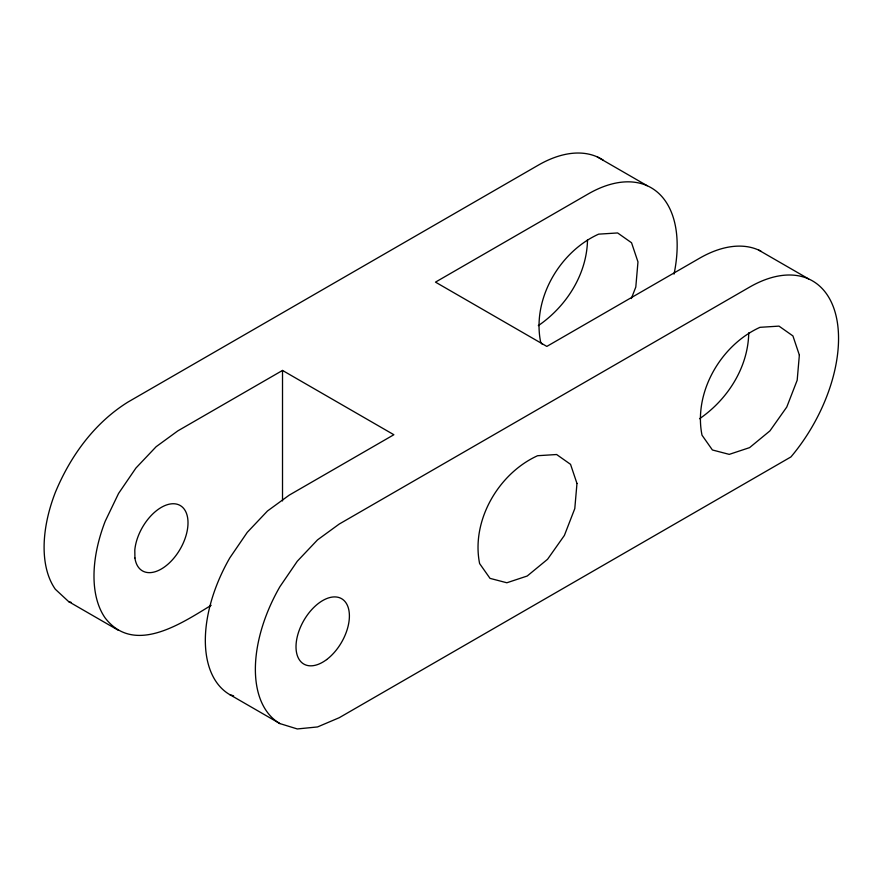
<?xml version="1.0" encoding="UTF-8"?>
<svg xmlns="http://www.w3.org/2000/svg" width="882" height="882" viewBox="0 0 882 882"><rect width="100%" height="100%" fill="white"/><g stroke="black" fill="none" stroke-linecap="round" stroke-linejoin="round"><path stroke-width="1.32" d="M587.511 239.717C586.971 274.258 566.376 306.407 538.318 325.645M748.741 332.801C748.201 367.342 727.606 399.491 699.558 418.73M631.336 298.546L635.801 287.047L637.973 261.899L631.545 242.759L617.621 232.947L598.613 234.149C559.464 251.888 532 299.152 540.622 341.995L542.11 344.112M279.936 723.593A118.596 68.476 -60 0 1 279.936 586.64L297.3 561.228L317.531 539.872L339.228 524.051L749.59 287.124A125.806 72.633 -60 0 1 835.96 315.392A125.806 72.633 -60 0 1 790.933 456.931L339.228 717.716L317.531 726.944L297.3 728.951L279.936 723.593L229.893 694.696A118.596 68.476 -60 0 1 229.893 557.755L247.269 532.342L267.489 510.987L289.197 495.155L393.868 434.727L282.516 370.44L177.844 430.868L156.147 446.7L135.916 468.055L118.552 493.468L105.223 521.218A118.596 68.476 -60 0 0 105.223 618.05C134.251 655.436 181.24 623.486 211.151 605.317M603.233 160.149A125.806 72.633 -60 0 0 538.318 165.155L127.956 402.071C94.341 422.985 70.317 456.215 55.334 492.421A118.596 68.476 -60 0 0 55.334 589.253L68.664 601.612L71.155 602.384M229.893 694.696L233.631 695.854M597.312 156.93L647.201 185.727M758.542 250.014L808.585 278.899M68.664 601.612L118.552 630.421M282.516 370.44L282.516 500.932M674.035 274.115A125.806 72.633 -60 0 0 588.206 193.952L435.476 282.13L546.829 346.417L699.558 258.239A125.806 72.633 -60 0 1 760.968 251.183M576.971 483.468L574.788 508.616L564.392 535.429L547.557 559.276L527.204 576.023L506.852 582.77L490.017 578.372L479.61 563.565C470.999 520.722 498.462 473.458 537.601 455.718L556.619 454.517L570.533 464.329L576.971 483.468M799.357 355.071L797.185 380.219L786.777 407.032L769.942 430.879L749.59 447.626L729.238 454.373L712.402 449.974L702.006 435.179C693.384 392.325 720.848 345.071 759.997 327.321L779.004 326.12L792.929 335.932L799.357 355.071M134.924 557.986L134.803 550.015A37.739 21.785 -60 0 1 175.264 503.865A37.739 21.785 -60 0 1 176.047 555.384A37.739 21.785 -60 0 1 134.924 557.986M326.649 659.571A37.739 21.785 -60 0 0 343.594 600.124A37.739 21.785 -60 0 0 297.873 634.412A37.739 21.785 -60 0 0 326.649 659.571"/></g></svg>
